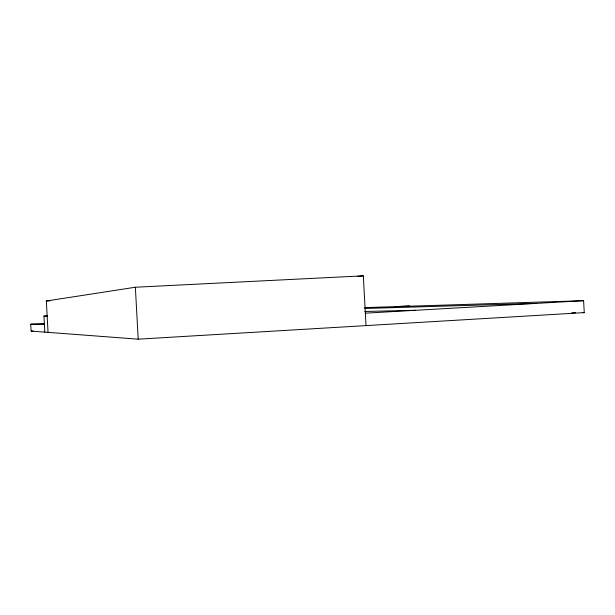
<?xml version="1.0" encoding="UTF-8"?>
<svg xmlns="http://www.w3.org/2000/svg" width="615" height="615" viewBox="0 0 615 615"><rect width="100%" height="100%" fill="white"/><g stroke="black" fill="none" stroke-linecap="round" stroke-linejoin="round"><path stroke-width="0.92" d="M48.047 332.369L46.333 300.996L135.369 287.236L363.327 275.828L366.017 325.604M357.599 276.412L363.327 275.828M44.134 323.467L30.75 324.213L31.127 331.093L138.191 339.173L584.25 312.612L583.612 300.689L364.78 307.608M394.407 306.67L409.482 305.824M31.127 331.093L33.033 330.978M365.341 313.166L583.612 300.689M44.818 332.123L43.949 316.118L47.732 315.91M46.333 300.996L50.099 300.804M43.949 316.118L47.155 315.972M364.787 308.484L536.564 303.372M364.795 311.467L415.594 310.291M571.758 312.789L575.602 312.735M582.328 312.643L584.25 312.612M30.75 324.213L44.403 324.466M135.369 287.236L138.191 339.173"/></g></svg>
